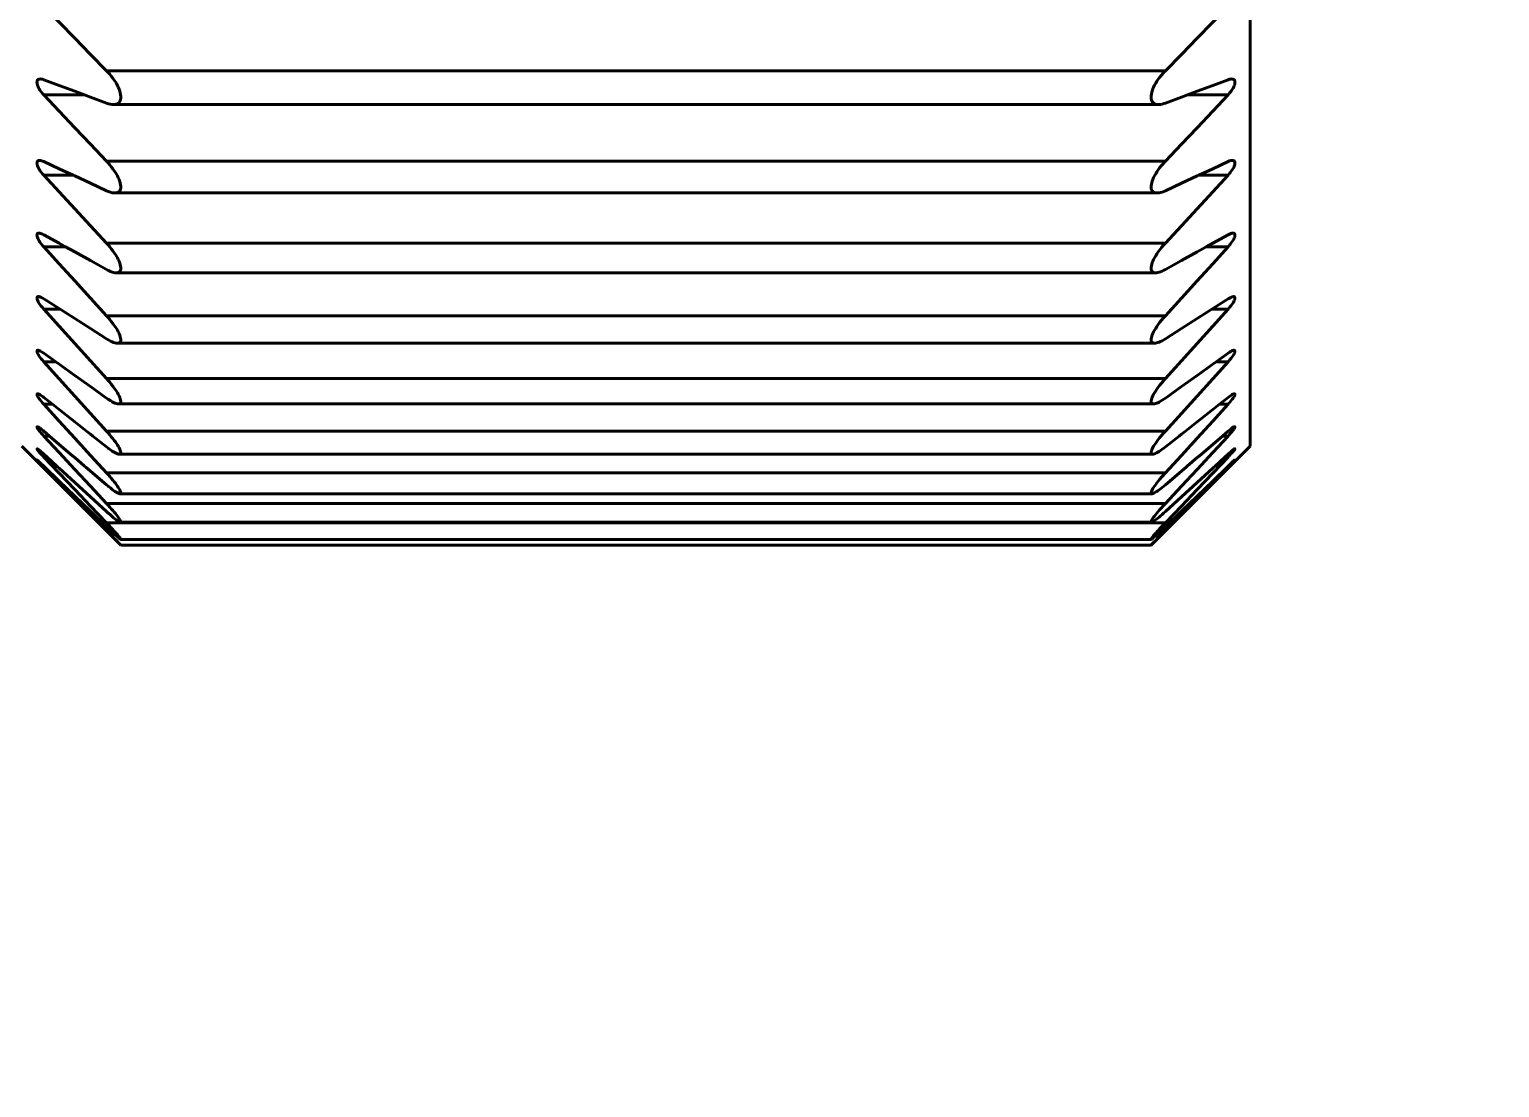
# Model space of a CAD drawing. Header units: millimetres. Extents: x 15 to 415, y 5 to 292.
# Drawn here: x 130.843 to 133.833, y 82.608 to 84.761 of the extents above; entities that cross this region are included whole.
import ezdxf

# ---------------------------------------------------------------- set-up
doc = ezdxf.new("R2010")
doc.units = ezdxf.units.MM
doc.layers.add('Annotations', color=7, linetype='Continuous')
doc.layers.add('Geometries', color=7, linetype='Continuous')
doc.styles.add('Shapr4', font='txt', dxfattribs={"height": 3.3495})
doc.dimstyles.new('ISO-25', dxfattribs={"dimtxt": 2.5, "dimasz": 2.5, "dimexe": 1.25, "dimexo": 0.625, "dimtad": 1, "dimtxsty": 'Standard', "dimcen": 2.5, "dimadec": 0, "dimazin": 0, "dimtfac": 1, "dimtmove": 0, "dimatfit": 3, "dimfxl": 1, "dimarcsym": 0})

# ---------------------------------------------------------------- blocks, each defined once
blk = doc.blocks.new('*D4')
at = {"layer": 'Annotations', "color": 0, "linetype": 'Continuous', "lineweight": 15}
for p, q in [((126.8836, 146.2799), (154.0833, 146.2799)), ((152.8333, 143.7799), (152.8333, 69.5821)), ((113.9652, 67.0821), (154.0833, 67.0821))]:
    blk.add_line(p, q, dxfattribs=at)
at = {"layer": 'Annotations', "color": 0}
for points in [[(153.2499, 143.7799), (152.4166, 143.7799), (152.8333, 146.2799)], [(152.4166, 69.5821), (153.2499, 69.5821), (152.8333, 67.0821)]]:
    blk.add_solid(points, dxfattribs=at)
at = {"layer": 'Defpoints', "color": 0}
for p in [(126.2586, 146.2799), (113.3402, 67.0821), (152.8333, 67.0821)]:
    blk.add_point(p, dxfattribs=at)
at = {"layer": 'Annotations', "color": 0, "lineweight": 15, "insert": (150.1395, 103.8507), "char_height": 3.3495, "attachment_point": 5, "rotation": 90, "style": 'Shapr4'}
blk.add_mtext('\\A1;158,4', dxfattribs=at)

msp = doc.modelspace()

# ---------------------------------------------------------------- linework, layer by layer
at = {"layer": 'Geometries', "linetype": 'Continuous', "lineweight": 40}
for p, q in [((133.3259, 83.913), (133.3259, 84.9854)), ((133.1538, 84.6768), (130.9993, 84.6768)), ((133.15, 84.6728), (133.1538, 84.6768)), ((130.8646, 84.6599), (130.8651, 84.6599)), ((133.2811, 84.6584), (133.2812, 84.6584)), ((133.287, 84.6598), (133.288, 84.6599)), ((133.288, 84.6599), (133.2885, 84.6599)), ((130.872, 84.6275), (130.9545, 84.6275)), ((131.0031, 84.6095), (130.9993, 84.6108)), ((133.1538, 84.6108), (133.1537, 84.6108)), ((133.2811, 84.6275), (133.1986, 84.6275)), ((131.0134, 84.6079), (131.0131, 84.6079)), ((131.0134, 84.6079), (133.1397, 84.6079)), ((133.1397, 84.6079), (133.1385, 84.6079)), ((133.14, 84.6079), (133.1397, 84.6079)), ((130.8633, 84.4942), (130.8636, 84.4942)), ((133.1538, 84.4927), (130.9993, 84.4927)), ((133.15, 84.4886), (133.1538, 84.4927)), ((133.2811, 84.4919), (133.2812, 84.4919)), ((133.2893, 84.4942), (133.2895, 84.4942)), ((133.2895, 84.4942), (133.2898, 84.4942)), ((130.872, 84.464), (130.9317, 84.464)), ((133.2811, 84.464), (133.2214, 84.464)), ((131.0031, 84.431), (130.9993, 84.4326)), ((133.1538, 84.4326), (133.1537, 84.4326)), ((131.0165, 84.428), (131.0162, 84.428)), ((131.0165, 84.428), (133.1367, 84.428)), ((133.1366, 84.428), (133.136, 84.428)), ((133.137, 84.428), (133.1366, 84.428)), ((133.2811, 84.3429), (133.2812, 84.3429)), ((130.872, 84.3182), (130.9163, 84.3182)), ((133.1538, 84.326), (130.9993, 84.326)), ((133.15, 84.3218), (133.1538, 84.326)), ((133.2811, 84.3182), (133.2368, 84.3182)), ((131.0031, 84.2704), (130.9993, 84.2723)), ((131.0192, 84.2656), (131.0186, 84.2656)), ((131.0192, 84.2656), (133.1339, 84.2656)), ((133.1339, 84.2656), (133.1337, 84.2656)), ((133.1345, 84.2656), (133.1339, 84.2656)), ((133.1339, 84.2656), (133.1339, 84.2656)), ((133.1339, 84.2656), (133.1339, 84.2656)), ((133.1538, 84.2723), (133.1537, 84.2723)), ((130.8609, 84.2171), (130.8611, 84.2171)), ((130.8611, 84.2171), (130.8617, 84.2171)), ((130.872, 84.1913), (130.9051, 84.1913)), ((133.2811, 84.1914), (133.248, 84.1914)), ((133.2811, 84.2125), (133.2812, 84.2126)), ((133.292, 84.2171), (133.2923, 84.2171)), ((133.1538, 84.1782), (130.9993, 84.1782)), ((133.15, 84.174), (133.1538, 84.1782)), ((131.0031, 84.129), (130.9993, 84.1313)), ((133.1538, 84.1313), (133.1537, 84.1313)), ((130.8599, 84.1079), (130.8601, 84.1079)), ((130.8601, 84.1079), (130.8605, 84.1078)), ((130.872, 84.1019), (130.8964, 84.0844)), ((131.0217, 84.1222), (131.0216, 84.1222)), ((131.0228, 84.1223), (131.0217, 84.1222)), ((131.0217, 84.1222), (133.1314, 84.1222)), ((133.1314, 84.1222), (133.1307, 84.1222)), ((133.2567, 84.0844), (133.2811, 84.1019)), ((133.2811, 84.1019), (133.2812, 84.102)), ((133.293, 84.1079), (133.2932, 84.1079)), ((130.872, 84.0844), (130.8964, 84.0844)), ((133.2567, 84.0844), (133.2811, 84.0844)), ((133.1538, 84.0503), (130.9993, 84.0503)), ((133.15, 84.0461), (133.1538, 84.0503)), ((130.872, 84.0119), (130.8894, 83.9982)), ((130.9976, 84.0119), (130.9993, 84.0107)), ((131.0031, 84.0081), (130.9993, 84.0107)), ((133.1538, 84.0107), (133.1537, 84.0106)), ((133.1538, 84.0107), (133.1555, 84.0119)), ((133.2637, 83.9982), (133.2811, 84.0119)), ((133.2811, 84.0119), (133.2812, 84.012)), ((133.2932, 84.0193), (133.2938, 84.0194)), ((130.872, 83.9981), (130.8894, 83.9981)), ((131.0238, 83.9988), (131.0234, 83.9988)), ((131.0238, 83.9988), (131.0238, 83.9988)), ((131.0238, 83.9988), (133.1294, 83.9988)), ((133.1293, 83.9988), (133.1281, 83.9989)), ((133.1294, 83.9988), (133.1293, 83.9988)), ((133.2637, 83.9981), (133.2811, 83.9981)), ((130.8587, 83.9524), (130.859, 83.9524)), ((133.2942, 83.9524), (133.2944, 83.9524)), ((133.2944, 83.9524), (133.2946, 83.9524)), ((130.872, 83.9433), (130.8835, 83.9334)), ((130.872, 83.9333), (130.8836, 83.9333)), ((130.9714, 83.9334), (130.9993, 83.9114)), ((133.1538, 83.9435), (130.9993, 83.9435)), ((133.15, 83.9393), (133.1538, 83.9435)), ((133.1538, 83.9114), (133.1817, 83.9334)), ((133.2695, 83.9333), (133.2811, 83.9333)), ((133.2696, 83.9334), (133.2811, 83.9433)), ((133.2811, 83.9433), (133.2812, 83.9433)), ((131.0286, 83.7115), (130.8272, 83.913)), ((130.8583, 83.9075), (130.8583, 83.9075)), ((130.8583, 83.9075), (130.8585, 83.9074)), ((130.872, 83.8965), (130.8785, 83.8906)), ((130.9264, 83.8966), (130.9335, 83.8905)), ((131.0031, 83.9085), (130.9993, 83.9114)), ((131.0255, 83.8965), (131.0251, 83.8965)), ((131.0255, 83.8965), (133.1276, 83.8965)), ((133.1245, 83.7115), (133.3259, 83.913)), ((133.1276, 83.8965), (133.1267, 83.8966)), ((133.1278, 83.8965), (133.1276, 83.8965)), ((133.1538, 83.9114), (133.1537, 83.9114)), ((133.2267, 83.8966), (133.2197, 83.8905)), ((133.2746, 83.8906), (133.2811, 83.8965)), ((133.2811, 83.8965), (133.2812, 83.8966)), ((133.2948, 83.9075), (133.2949, 83.9074)), ((130.872, 83.8905), (130.8785, 83.8905)), ((130.872, 83.8721), (130.874, 83.8701)), ((130.872, 83.8701), (130.8741, 83.8701)), ((130.8785, 83.8906), (130.8986, 83.8721)), ((130.9008, 83.8701), (130.8986, 83.8721)), ((130.9574, 83.8701), (130.955, 83.8721)), ((133.1957, 83.8701), (133.1981, 83.8721)), ((133.2523, 83.8701), (133.2545, 83.8721)), ((133.2746, 83.8906), (133.2545, 83.8721)), ((133.2746, 83.8905), (133.2811, 83.8905)), ((133.2791, 83.8701), (133.2811, 83.8721)), ((133.2791, 83.8701), (133.2811, 83.8701)), ((133.2811, 83.8721), (133.2812, 83.8721)), ((133.295, 83.8849), (133.295, 83.8849)), ((133.1538, 83.8586), (130.9993, 83.8586)), ((131.0031, 83.8312), (130.9993, 83.8343)), ((133.15, 83.8544), (133.1538, 83.8586)), ((133.1538, 83.8343), (133.1537, 83.8342)), ((131.0268, 83.8161), (133.1263, 83.8161)), ((133.1262, 83.8161), (133.1256, 83.8161)), ((133.1263, 83.8161), (133.1262, 83.8161)), ((133.1538, 83.7963), (130.9993, 83.7963)), ((131.0031, 83.7766), (130.9993, 83.78)), ((133.15, 83.7922), (133.1538, 83.7963)), ((133.1538, 83.78), (133.1537, 83.7799)), ((133.1538, 83.757), (130.9993, 83.757)), ((131.0031, 83.7452), (130.9993, 83.7488)), ((131.0279, 83.7581), (131.0278, 83.7581)), ((131.0278, 83.7581), (133.1253, 83.7581)), ((133.1253, 83.7581), (133.1249, 83.7582)), ((133.1253, 83.7581), (133.1253, 83.7581)), ((133.15, 83.7531), (133.1538, 83.757)), ((133.1538, 83.7488), (133.1537, 83.7488)), ((130.9993, 83.7412), (131.0031, 83.7374)), ((130.9993, 83.7412), (131.0074, 83.7412)), ((131.0285, 83.7232), (131.0282, 83.7232)), ((131.0284, 83.7232), (133.1247, 83.7232)), ((131.0285, 83.7116), (131.0287, 83.7115)), ((133.1247, 83.7232), (133.1245, 83.7232)), ((133.1245, 83.7115), (133.1247, 83.7118)), ((133.1247, 83.7232), (133.1247, 83.7232)), ((133.1538, 83.7412), (133.1457, 83.7412)), ((133.1537, 83.7411), (133.1538, 83.7412)), ((131.0286, 83.7115), (133.1245, 83.7115))]:
    msp.add_line(p, q, dxfattribs=at)
at = {"layer": 'Geometries', "linetype": 'Continuous', "lineweight": 40, "flags": 128}
for points in [[(130.9993, 84.6768), (130.9668, 84.71), (130.9348, 84.7428), (130.9032, 84.7753), (130.872, 84.8074)], [(133.2811, 84.8074), (133.2499, 84.7753), (133.2183, 84.7428), (133.1863, 84.71), (133.1538, 84.6768)], [(130.9993, 84.6768), (131.0027, 84.6733), (131.006, 84.6695), (131.0092, 84.6657), (131.0123, 84.6616), (131.0153, 84.6575), (131.0175, 84.654), (131.0197, 84.6504), (131.0216, 84.6468), (131.0234, 84.6432), (131.0251, 84.6392), (131.0265, 84.6352), (131.0276, 84.6314), (131.0283, 84.6277), (131.0286, 84.6241), (131.0285, 84.6209), (131.0281, 84.6183), (131.0273, 84.616), (131.0263, 84.614), (131.025, 84.6122), (131.0234, 84.6107), (131.0216, 84.6096), (131.0193, 84.6087), (131.0167, 84.6081), (131.0146, 84.6079)], [(133.1385, 84.6079), (133.1379, 84.6079), (133.1356, 84.6082), (133.1335, 84.6088), (133.1315, 84.6097), (133.1297, 84.6108), (133.128, 84.6124), (133.1266, 84.6143), (133.1255, 84.6167), (133.1248, 84.6194), (133.1245, 84.6225), (133.1246, 84.6259), (133.125, 84.6291), (133.1258, 84.6325), (133.1268, 84.636), (133.1281, 84.6396), (133.1297, 84.6433), (133.1316, 84.647), (133.1339, 84.6511), (133.1364, 84.6552), (133.1391, 84.6593), (133.1419, 84.6631), (133.1457, 84.6679), (133.1497, 84.6725), (133.15, 84.6728)], [(130.872, 84.6275), (130.8692, 84.6306), (130.8666, 84.6339), (130.8641, 84.6374), (130.8627, 84.6396), (130.8614, 84.6419), (130.8603, 84.6442), (130.8592, 84.647), (130.8585, 84.6497), (130.8582, 84.6515), (130.8581, 84.6531), (130.8582, 84.6545), (130.8587, 84.6562), (130.8594, 84.6576), (130.8606, 84.6586), (130.862, 84.6594), (130.8636, 84.6598), (130.8646, 84.6599)], [(130.8651, 84.6599), (130.8655, 84.6599), (130.8662, 84.6598)], [(130.8662, 84.6598), (130.8675, 84.6597), (130.8694, 84.6592)], [(130.8694, 84.6592), (130.8697, 84.6592), (130.872, 84.6584)], [(130.872, 84.6584), (130.9032, 84.6467), (130.9348, 84.6349), (130.9545, 84.6275)], [(133.1986, 84.6275), (133.2183, 84.6349), (133.2499, 84.6467), (133.2811, 84.6584)], [(133.2812, 84.6584), (133.2839, 84.6593), (133.2866, 84.6598), (133.287, 84.6598)], [(133.2885, 84.6599), (133.289, 84.6598), (133.2904, 84.6596), (133.2917, 84.6592), (133.2928, 84.6585), (133.2939, 84.6572), (133.2947, 84.6556), (133.2949, 84.6543), (133.295, 84.6528), (133.2949, 84.6512), (133.2945, 84.6489), (133.2937, 84.6464), (133.2925, 84.6437), (133.2912, 84.641), (133.2895, 84.6382), (133.2876, 84.6354), (133.2856, 84.6328), (133.2837, 84.6304)], [(130.9993, 84.4927), (130.9668, 84.527), (130.9348, 84.5608), (130.9032, 84.5944), (130.872, 84.6275)], [(130.9545, 84.6275), (130.9668, 84.6229), (130.9993, 84.6108)], [(131.0131, 84.6079), (131.0112, 84.608), (131.0074, 84.6085), (131.0034, 84.6095), (131.0031, 84.6095)], [(133.1537, 84.6108), (133.1504, 84.6097), (133.1471, 84.6088), (133.1439, 84.6082), (133.1408, 84.6079), (133.14, 84.6079)], [(133.2811, 84.6275), (133.2499, 84.5944), (133.2183, 84.5608), (133.1863, 84.527), (133.1538, 84.4927)], [(133.1538, 84.6108), (133.1863, 84.6229), (133.1986, 84.6275)], [(133.2837, 84.6304), (133.2834, 84.6301), (133.2811, 84.6275)], [(131.0146, 84.6079), (131.014, 84.6079), (131.0134, 84.6079)], [(130.872, 84.464), (130.8692, 84.4672), (130.8666, 84.4705), (130.8641, 84.474), (130.8627, 84.4762), (130.8614, 84.4784), (130.8603, 84.4806), (130.8592, 84.4833), (130.8585, 84.4858), (130.8582, 84.4874), (130.8581, 84.4889), (130.8582, 84.4902), (130.8587, 84.4916), (130.8594, 84.4928), (130.8606, 84.4936), (130.862, 84.4941), (130.8633, 84.4942)], [(130.8636, 84.4942), (130.8636, 84.4942), (130.8638, 84.4942)], [(130.8638, 84.4942), (130.8655, 84.4941), (130.8675, 84.4936), (130.8694, 84.493)], [(130.8694, 84.493), (130.8697, 84.4929), (130.872, 84.4919)], [(130.872, 84.4919), (130.9032, 84.4773), (130.9317, 84.464)], [(130.9993, 84.4927), (131.0027, 84.489), (131.006, 84.4852), (131.0092, 84.4813), (131.0123, 84.4772), (131.0153, 84.4731), (131.0175, 84.4696), (131.0197, 84.4661), (131.0216, 84.4626), (131.0234, 84.459), (131.0251, 84.4552), (131.0265, 84.4514), (131.0276, 84.4478), (131.0283, 84.4443), (131.0286, 84.441), (131.0285, 84.4381), (131.0281, 84.4358), (131.0273, 84.4338), (131.0263, 84.4321), (131.025, 84.4306), (131.0234, 84.4295), (131.0216, 84.4287), (131.0193, 84.4282), (131.0171, 84.428)], [(133.2214, 84.464), (133.2499, 84.4773), (133.2811, 84.4919)], [(133.2812, 84.4919), (133.2839, 84.4931), (133.2866, 84.4939), (133.289, 84.4942), (133.2893, 84.4942)], [(133.2898, 84.4942), (133.2904, 84.4942), (133.2917, 84.4939), (133.2928, 84.4935), (133.2939, 84.4925), (133.2947, 84.4911), (133.2949, 84.49), (133.295, 84.4887), (133.2949, 84.4872), (133.2945, 84.485), (133.2937, 84.4827), (133.2925, 84.4801), (133.2912, 84.4775), (133.2895, 84.4747), (133.2876, 84.472), (133.2856, 84.4693), (133.2837, 84.4669)], [(130.9993, 84.326), (130.9668, 84.3611), (130.9348, 84.3958), (130.9032, 84.4301), (130.872, 84.464)], [(130.9317, 84.464), (130.9348, 84.4626), (130.9668, 84.4477), (130.9993, 84.4326)], [(133.136, 84.428), (133.1356, 84.428), (133.1335, 84.4282), (133.1315, 84.4287), (133.1297, 84.4295), (133.128, 84.4308), (133.1266, 84.4324), (133.1255, 84.4344), (133.1248, 84.4368), (133.1245, 84.4396), (133.1246, 84.4427), (133.125, 84.4457), (133.1258, 84.4488), (133.1268, 84.4521), (133.1281, 84.4556), (133.1297, 84.4592), (133.1316, 84.4627), (133.1339, 84.4668), (133.1364, 84.4709), (133.1391, 84.4749), (133.1419, 84.4788), (133.1457, 84.4836), (133.1497, 84.4882), (133.15, 84.4886)], [(133.2811, 84.464), (133.2499, 84.4301), (133.2183, 84.3958), (133.1863, 84.3611), (133.1538, 84.326)], [(133.1538, 84.4326), (133.1863, 84.4477), (133.2183, 84.4626), (133.2214, 84.464)], [(133.2837, 84.4669), (133.2834, 84.4666), (133.2811, 84.464)], [(131.0162, 84.428), (131.014, 84.4281), (131.0112, 84.4285), (131.0074, 84.4295), (131.0034, 84.4308), (131.0031, 84.431)], [(133.1537, 84.4326), (133.1504, 84.4311), (133.1471, 84.4299), (133.1439, 84.429), (133.1408, 84.4283), (133.1379, 84.428), (133.137, 84.428)], [(131.0171, 84.428), (131.0167, 84.428), (131.0165, 84.428)], [(130.872, 84.3182), (130.8692, 84.3214), (130.8666, 84.3248), (130.8641, 84.3281), (130.8627, 84.3303), (130.8614, 84.3324), (130.8603, 84.3346), (130.8592, 84.3371), (130.8585, 84.3395), (130.8582, 84.3409), (130.8581, 84.3422), (130.8582, 84.3433), (130.8587, 84.3445), (130.8594, 84.3454), (130.8606, 84.346), (130.8617, 84.3462)], [(130.8617, 84.3462), (130.862, 84.3462), (130.8623, 84.3462)], [(130.8623, 84.3462), (130.8636, 84.3461), (130.8655, 84.3457), (130.8675, 84.345), (130.8694, 84.3442)], [(130.8694, 84.3442), (130.8697, 84.3441), (130.872, 84.3429)], [(130.872, 84.3429), (130.9032, 84.3255), (130.9163, 84.3183)], [(133.2368, 84.3183), (133.2499, 84.3255), (133.2811, 84.3429)], [(133.2812, 84.3429), (133.2839, 84.3443), (133.2866, 84.3454), (133.289, 84.346), (133.2898, 84.3462)], [(133.2909, 84.3462), (133.2917, 84.3462), (133.2928, 84.3459), (133.2939, 84.3452), (133.2947, 84.3441), (133.2949, 84.3432), (133.295, 84.342), (133.2949, 84.3407), (133.2945, 84.3387), (133.2937, 84.3365), (133.2925, 84.3341), (133.2912, 84.3316), (133.2895, 84.3289), (133.2876, 84.3262), (133.2856, 84.3236), (133.2837, 84.3212)], [(133.2898, 84.3462), (133.2904, 84.3462), (133.2909, 84.3462)], [(130.9993, 84.1782), (130.9668, 84.2138), (130.9348, 84.249), (130.9032, 84.2838), (130.872, 84.3182)], [(130.9163, 84.3183), (130.9348, 84.308), (130.9668, 84.2903), (130.9993, 84.2723)], [(130.9993, 84.326), (131.0027, 84.3223), (131.006, 84.3184), (131.0092, 84.3145), (131.0123, 84.3104), (131.0153, 84.3063), (131.0175, 84.3029), (131.0197, 84.2995), (131.0216, 84.2961), (131.0234, 84.2927), (131.0251, 84.289), (131.0265, 84.2854), (131.0276, 84.282), (131.0283, 84.2788), (131.0286, 84.2758), (131.0285, 84.2732), (131.0281, 84.2712), (131.0273, 84.2695), (131.0263, 84.2682), (131.025, 84.2671), (131.0234, 84.2663), (131.0216, 84.2658), (131.0194, 84.2656)], [(133.1337, 84.2656), (133.1335, 84.2656), (133.1315, 84.2658), (133.1297, 84.2663), (133.128, 84.2672), (133.1266, 84.2684), (133.1255, 84.2701), (133.1248, 84.2721), (133.1245, 84.2745), (133.1246, 84.2773), (133.125, 84.28), (133.1258, 84.283), (133.1268, 84.286), (133.1281, 84.2894), (133.1297, 84.2928), (133.1316, 84.2962), (133.1339, 84.3002), (133.1364, 84.3041), (133.1391, 84.3081), (133.1419, 84.3119), (133.1457, 84.3168), (133.1497, 84.3215), (133.15, 84.3218)], [(133.1538, 84.2723), (133.1863, 84.2903), (133.2183, 84.308), (133.2368, 84.3183)], [(133.2811, 84.3182), (133.2499, 84.2838), (133.2183, 84.249), (133.1863, 84.2138), (133.1538, 84.1782)], [(133.2837, 84.3212), (133.2834, 84.3209), (133.2811, 84.3182)], [(131.0186, 84.2656), (131.0167, 84.2658), (131.014, 84.2663), (131.0112, 84.2671), (131.0074, 84.2684), (131.0034, 84.2702), (131.0031, 84.2704)], [(131.0194, 84.2656), (131.0193, 84.2656), (131.0192, 84.2656)], [(133.1537, 84.2723), (133.1504, 84.2706), (133.1471, 84.269), (133.1439, 84.2677), (133.1408, 84.2667), (133.1379, 84.266), (133.1356, 84.2657), (133.1345, 84.2656)], [(130.872, 84.1913), (130.8692, 84.1946), (130.8666, 84.1978), (130.8641, 84.2011), (130.8627, 84.2032), (130.8614, 84.2053), (130.8603, 84.2073), (130.8592, 84.2096), (130.8585, 84.2118), (130.8582, 84.2131), (130.8581, 84.2142), (130.8582, 84.2151), (130.8587, 84.2161), (130.8594, 84.2168), (130.8606, 84.2171), (130.8609, 84.2171)], [(130.8617, 84.2171), (130.862, 84.217), (130.8636, 84.2167), (130.8655, 84.216), (130.8675, 84.2151), (130.8694, 84.2141)], [(130.8694, 84.2141), (130.8697, 84.2139), (130.872, 84.2125)], [(130.872, 84.2125), (130.9032, 84.1926), (130.9051, 84.1914)], [(130.9993, 84.0503), (130.9668, 84.0862), (130.9348, 84.1216), (130.9032, 84.1567), (130.872, 84.1913)], [(130.9051, 84.1914), (130.9348, 84.1724), (130.9668, 84.152), (130.9993, 84.1313)], [(133.2811, 84.1914), (133.2499, 84.1567), (133.2183, 84.1216), (133.1863, 84.0862), (133.1538, 84.0503)], [(133.1538, 84.1313), (133.1863, 84.152), (133.2183, 84.1724), (133.248, 84.1914)], [(133.248, 84.1914), (133.2499, 84.1926), (133.2811, 84.2125)], [(133.2837, 84.1943), (133.2834, 84.194), (133.2811, 84.1914)], [(133.2812, 84.2126), (133.2839, 84.2142), (133.2866, 84.2156), (133.289, 84.2165), (133.2904, 84.2169), (133.2914, 84.2171)], [(133.2923, 84.2171), (133.2928, 84.217), (133.2939, 84.2166), (133.2947, 84.2158), (133.2949, 84.215), (133.295, 84.214), (133.2949, 84.2129), (133.2945, 84.2111), (133.2937, 84.2091), (133.2925, 84.2068), (133.2912, 84.2044), (133.2895, 84.2019), (133.2876, 84.1993), (133.2856, 84.1967), (133.2837, 84.1943)], [(133.2914, 84.2171), (133.2917, 84.2171), (133.292, 84.2171)], [(130.9993, 84.1782), (131.0027, 84.1744), (131.006, 84.1705), (131.0092, 84.1666), (131.0123, 84.1626), (131.0153, 84.1585), (131.0175, 84.1552), (131.0197, 84.1519), (131.0216, 84.1486), (131.0234, 84.1453), (131.0251, 84.1419), (131.0265, 84.1385), (131.0276, 84.1354), (131.0283, 84.1325), (131.0286, 84.1299), (131.0285, 84.1276), (131.0281, 84.1259), (131.0273, 84.1246), (131.0263, 84.1235), (131.025, 84.1228), (131.0234, 84.1223), (131.0228, 84.1223)], [(133.1307, 84.1222), (133.1297, 84.1223), (133.128, 84.1228), (133.1266, 84.1237), (133.1255, 84.125), (133.1248, 84.1267), (133.1245, 84.1287), (133.1246, 84.1312), (133.125, 84.1336), (133.1258, 84.1363), (133.1268, 84.1391), (133.1281, 84.1422), (133.1297, 84.1454), (133.1316, 84.1487), (133.1339, 84.1525), (133.1364, 84.1564), (133.1391, 84.1602), (133.1419, 84.1641), (133.1457, 84.1689), (133.1497, 84.1736), (133.15, 84.174)], [(133.1537, 84.1313), (133.1504, 84.1293), (133.1471, 84.1274), (133.1439, 84.1258), (133.1408, 84.1244), (133.1379, 84.1234), (133.1356, 84.1227), (133.1335, 84.1223), (133.1315, 84.1222)], [(130.872, 84.0844), (130.8692, 84.0875), (130.8666, 84.0908), (130.8641, 84.094), (130.8627, 84.0959), (130.8614, 84.0979), (130.8603, 84.0997), (130.8592, 84.1019), (130.8585, 84.1038), (130.8582, 84.105), (130.8581, 84.1059), (130.8582, 84.1067), (130.8587, 84.1074), (130.8594, 84.1078), (130.8599, 84.1079)], [(130.8605, 84.1078), (130.8606, 84.1078), (130.862, 84.1075), (130.8636, 84.1069), (130.8655, 84.1061), (130.8675, 84.1049), (130.8694, 84.1037)], [(130.8694, 84.1037), (130.8697, 84.1035), (130.872, 84.1019)], [(131.0216, 84.1222), (131.0216, 84.1222), (131.0193, 84.1224), (131.0167, 84.1229), (131.014, 84.1238), (131.0112, 84.1249), (131.0074, 84.1267), (131.0034, 84.1288), (131.0031, 84.129)], [(133.1315, 84.1222), (133.1315, 84.1222), (133.1314, 84.1222)], [(133.2812, 84.102), (133.2839, 84.1038), (133.2866, 84.1055), (133.289, 84.1067), (133.2904, 84.1073), (133.2917, 84.1077), (133.2926, 84.1078)], [(133.2932, 84.1079), (133.2939, 84.1077), (133.2947, 84.1072), (133.2949, 84.1066), (133.295, 84.1058), (133.2949, 84.1048), (133.2945, 84.1032), (133.2937, 84.1014), (133.2925, 84.0993), (133.2912, 84.0971), (133.2895, 84.0946), (133.2876, 84.0921), (133.2856, 84.0896), (133.2837, 84.0873)], [(133.2926, 84.1078), (133.2928, 84.1079), (133.293, 84.1079)], [(130.9993, 83.9435), (130.9668, 83.9793), (130.9348, 84.0147), (130.9032, 84.0497), (130.872, 84.0844)], [(130.8964, 84.0844), (130.9032, 84.0795), (130.9348, 84.0568), (130.9668, 84.0339), (130.9976, 84.0119)], [(133.2811, 84.0844), (133.2499, 84.0497), (133.2183, 84.0147), (133.1863, 83.9793), (133.1538, 83.9435)], [(133.1555, 84.0119), (133.1863, 84.0339), (133.2183, 84.0568), (133.2499, 84.0795), (133.2567, 84.0844)], [(133.2837, 84.0873), (133.2834, 84.087), (133.2811, 84.0844)], [(130.9993, 84.0503), (131.0027, 84.0465), (131.006, 84.0427), (131.0092, 84.0388), (131.0123, 84.0348), (131.0153, 84.0309), (131.0175, 84.0277), (131.0197, 84.0245), (131.0216, 84.0214), (131.0234, 84.0183), (131.0251, 84.0151), (131.0265, 84.012), (131.0276, 84.0091), (131.0283, 84.0065), (131.0286, 84.0043), (131.0285, 84.0024), (131.0281, 84.001), (131.0273, 84), (131.0263, 83.9993), (131.025, 83.9989), (131.0238, 83.9988)], [(133.1281, 83.9989), (133.128, 83.999), (133.1266, 83.9994), (133.1255, 84.0003), (133.1248, 84.0016), (133.1245, 84.0033), (133.1246, 84.0054), (133.125, 84.0076), (133.1258, 84.0099), (133.1268, 84.0125), (133.1281, 84.0154), (133.1297, 84.0184), (133.1316, 84.0215), (133.1339, 84.0251), (133.1364, 84.0288), (133.1391, 84.0326), (133.1419, 84.0363), (133.1457, 84.041), (133.1497, 84.0457), (133.15, 84.0461)], [(130.872, 83.9981), (130.8692, 84.0012), (130.8666, 84.0044), (130.8641, 84.0075), (130.8627, 84.0093), (130.8614, 84.0111), (130.8603, 84.0129), (130.8592, 84.0148), (130.8585, 84.0165), (130.8582, 84.0174), (130.8581, 84.0182), (130.8582, 84.0188), (130.8587, 84.0193), (130.8593, 84.0194)], [(130.8593, 84.0194), (130.8594, 84.0194), (130.8599, 84.0193)], [(130.8599, 84.0193), (130.8606, 84.0192), (130.862, 84.0186), (130.8636, 84.0178), (130.8655, 84.0167), (130.8675, 84.0153), (130.8694, 84.0139)], [(130.8694, 84.0139), (130.8697, 84.0137), (130.872, 84.0119)], [(133.2812, 84.012), (133.2839, 84.0141), (133.2866, 84.0159), (133.289, 84.0175), (133.2904, 84.0183), (133.2917, 84.0189), (133.2928, 84.0192), (133.2932, 84.0193)], [(133.2942, 84.0194), (133.2947, 84.0191), (133.2949, 84.0187), (133.295, 84.0181), (133.2949, 84.0173), (133.2945, 84.016), (133.2937, 84.0144), (133.2925, 84.0125), (133.2912, 84.0104), (133.2895, 84.0081), (133.2876, 84.0057), (133.2856, 84.0033), (133.2837, 84.001)], [(133.2938, 84.0194), (133.2939, 84.0194), (133.2942, 84.0194)], [(130.9993, 83.8586), (130.9668, 83.8941), (130.9348, 83.9291), (130.9032, 83.9638), (130.872, 83.9981)], [(130.8894, 83.9982), (130.9032, 83.9872), (130.9348, 83.9622), (130.9588, 83.9433)], [(131.0234, 83.9988), (131.0234, 83.9988), (131.0216, 83.9991), (131.0193, 83.9996), (131.0167, 84.0005), (131.014, 84.0017), (131.0112, 84.0032), (131.0074, 84.0054), (131.0034, 84.0079), (131.0031, 84.0081)], [(133.1537, 84.0106), (133.1504, 84.0084), (133.1471, 84.0062), (133.1439, 84.0043), (133.1408, 84.0026), (133.1379, 84.0012), (133.1356, 84.0002), (133.1335, 83.9995), (133.1315, 83.999), (133.1297, 83.9988), (133.1294, 83.9988)], [(133.2811, 83.9981), (133.2499, 83.9638), (133.2183, 83.9291), (133.1863, 83.8941), (133.1538, 83.8586)], [(133.1943, 83.9433), (133.2183, 83.9622), (133.2499, 83.9872), (133.2637, 83.9982)], [(133.2837, 84.001), (133.2834, 84.0007), (133.2811, 83.9981)], [(130.872, 83.9333), (130.8692, 83.9364), (130.8666, 83.9394), (130.8641, 83.9423), (130.8627, 83.9441), (130.8614, 83.9458), (130.8603, 83.9473), (130.8592, 83.949), (130.8585, 83.9505), (130.8582, 83.9512), (130.8581, 83.9518), (130.8582, 83.9522), (130.8585, 83.9524)], [(130.8585, 83.9524), (130.8587, 83.9524), (130.8587, 83.9524)], [(130.859, 83.9524), (130.8594, 83.9523), (130.8606, 83.9518), (130.862, 83.951), (130.8636, 83.9499), (130.8655, 83.9486), (130.8675, 83.947), (130.8694, 83.9455)], [(133.2812, 83.9433), (133.2839, 83.9456), (133.2866, 83.9477), (133.289, 83.9496), (133.2904, 83.9505), (133.2917, 83.9513), (133.2928, 83.9519), (133.2939, 83.9523), (133.2942, 83.9524)], [(133.2946, 83.9524), (133.2947, 83.9524), (133.2949, 83.9522), (133.295, 83.9517), (133.2949, 83.9511), (133.2945, 83.9501), (133.2937, 83.9487), (133.2925, 83.947), (133.2912, 83.9451), (133.2895, 83.9429), (133.2876, 83.9407), (133.2856, 83.9384), (133.2837, 83.9362)], [(130.8694, 83.9455), (130.8697, 83.9452), (130.872, 83.9433)], [(130.9993, 83.7963), (130.9668, 83.8311), (130.9348, 83.8656), (130.9032, 83.8996), (130.872, 83.9333)], [(130.8835, 83.9334), (130.9032, 83.9165), (130.9264, 83.8966)], [(130.9588, 83.9433), (130.9668, 83.937), (130.9714, 83.9334)], [(130.9993, 83.9435), (131.0027, 83.9398), (131.006, 83.9359), (131.0092, 83.9321), (131.0123, 83.9283), (131.0153, 83.9245), (131.0175, 83.9214), (131.0197, 83.9184), (131.0216, 83.9154), (131.0234, 83.9125), (131.0251, 83.9096), (131.0265, 83.9068), (131.0276, 83.9042), (131.0283, 83.902), (131.0286, 83.9001), (131.0285, 83.8986), (131.0281, 83.8976), (131.0273, 83.8969), (131.0263, 83.8966), (131.0255, 83.8965)], [(133.1267, 83.8966), (133.1266, 83.8966), (133.1255, 83.8971), (133.1248, 83.898), (133.1245, 83.8993), (133.1246, 83.901), (133.125, 83.9029), (133.1258, 83.905), (133.1268, 83.9073), (133.1281, 83.9099), (133.1297, 83.9126), (133.1316, 83.9155), (133.1339, 83.919), (133.1364, 83.9225), (133.1391, 83.9261), (133.1419, 83.9297), (133.1457, 83.9343), (133.1497, 83.9389), (133.15, 83.9393)], [(133.2811, 83.9333), (133.2499, 83.8996), (133.2183, 83.8656), (133.1863, 83.8311), (133.1538, 83.7963)], [(133.1817, 83.9334), (133.1863, 83.937), (133.1943, 83.9433)], [(133.2267, 83.8966), (133.2499, 83.9165), (133.2696, 83.9334)], [(133.2837, 83.9362), (133.2834, 83.9359), (133.2811, 83.9333)], [(130.872, 83.8905), (130.8692, 83.8935), (130.8666, 83.8964), (130.8641, 83.8991), (130.8627, 83.9007), (130.8614, 83.9023), (130.8603, 83.9036), (130.8592, 83.9051), (130.8585, 83.9063), (130.8582, 83.9069), (130.8581, 83.9073), (130.8582, 83.9074), (130.8583, 83.9075)], [(130.8585, 83.9074), (130.8587, 83.9074), (130.8594, 83.907), (130.8606, 83.9062), (130.862, 83.9052), (130.8636, 83.9039), (130.8655, 83.9023), (130.8675, 83.9006), (130.8694, 83.8989)], [(130.8694, 83.8989), (130.8697, 83.8986), (130.872, 83.8965)], [(131.025, 83.8965), (131.0234, 83.8968), (131.0216, 83.8974), (131.0193, 83.8983), (131.0167, 83.8996), (131.014, 83.9011), (131.0112, 83.9029), (131.0074, 83.9054), (131.0034, 83.9083), (131.0031, 83.9085)], [(131.0251, 83.8965), (131.025, 83.8965), (131.025, 83.8965)], [(133.1281, 83.8965), (133.128, 83.8965), (133.1278, 83.8965)], [(133.1537, 83.9114), (133.1504, 83.9088), (133.1471, 83.9064), (133.1439, 83.9042), (133.1408, 83.9021), (133.1379, 83.9004), (133.1356, 83.8992), (133.1335, 83.8981), (133.1315, 83.8973), (133.1297, 83.8968), (133.1281, 83.8965)], [(133.2837, 83.8933), (133.2834, 83.893), (133.2811, 83.8905)], [(133.2812, 83.8966), (133.2839, 83.8991), (133.2866, 83.9014), (133.289, 83.9035), (133.2904, 83.9046), (133.2917, 83.9056), (133.2928, 83.9064), (133.2939, 83.9071), (133.2946, 83.9074)], [(133.2949, 83.9074), (133.2949, 83.9074), (133.295, 83.9072), (133.2949, 83.9068), (133.2945, 83.906), (133.2937, 83.9048), (133.2925, 83.9033), (133.2912, 83.9016), (133.2895, 83.8997), (133.2876, 83.8976), (133.2856, 83.8954), (133.2837, 83.8933)], [(133.2946, 83.9074), (133.2947, 83.9074), (133.2948, 83.9075)], [(130.872, 83.8701), (130.8692, 83.8729), (130.8666, 83.8756), (130.8641, 83.8781), (130.8627, 83.8796), (130.8614, 83.881), (130.8603, 83.8822), (130.8592, 83.8834), (130.8585, 83.8843), (130.8582, 83.8847), (130.8581, 83.8849)], [(130.8581, 83.8849), (130.8581, 83.8849), (130.8581, 83.8849)], [(130.8581, 83.8849), (130.8582, 83.8849), (130.8587, 83.8845), (130.8594, 83.8839), (130.8606, 83.8829), (130.862, 83.8816), (130.8636, 83.8801), (130.8655, 83.8783), (130.8675, 83.8764), (130.8694, 83.8746)], [(130.8694, 83.8746), (130.8697, 83.8743), (130.872, 83.8721)], [(130.9993, 83.757), (130.9668, 83.791), (130.9348, 83.8245), (130.9032, 83.8577), (130.872, 83.8905)], [(130.9993, 83.7412), (130.9668, 83.7739), (130.9348, 83.8063), (130.9032, 83.8384), (130.872, 83.8701)], [(130.874, 83.8701), (130.9032, 83.8418), (130.9348, 83.8111), (130.9668, 83.7802), (130.9993, 83.7488)], [(130.9008, 83.8701), (130.9032, 83.8679), (130.9348, 83.8389), (130.9668, 83.8096), (130.9993, 83.78)], [(130.9335, 83.8905), (130.9348, 83.8894), (130.955, 83.8721)], [(130.9574, 83.8701), (130.9668, 83.862), (130.9993, 83.8343)], [(133.2811, 83.8905), (133.2499, 83.8577), (133.2183, 83.8245), (133.1863, 83.791), (133.1538, 83.757)], [(133.2811, 83.8701), (133.2499, 83.8384), (133.2183, 83.8063), (133.1863, 83.7739), (133.1538, 83.7412)], [(133.1538, 83.7488), (133.1863, 83.7802), (133.2183, 83.8111), (133.2499, 83.8418), (133.2791, 83.8701)], [(133.1538, 83.78), (133.1863, 83.8096), (133.2183, 83.8389), (133.2499, 83.8679), (133.2523, 83.8701)], [(133.1538, 83.8343), (133.1863, 83.862), (133.1957, 83.8701)], [(133.1981, 83.8721), (133.2183, 83.8894), (133.2197, 83.8905)], [(133.2837, 83.8727), (133.2834, 83.8724), (133.2811, 83.8701)], [(133.2812, 83.8721), (133.2839, 83.8748), (133.2866, 83.8773), (133.289, 83.8796), (133.2904, 83.8809), (133.2917, 83.8821), (133.2928, 83.8831), (133.2939, 83.8841), (133.2947, 83.8847), (133.2949, 83.8849)], [(133.295, 83.8849), (133.295, 83.8849), (133.2949, 83.8846), (133.2945, 83.8841), (133.2937, 83.8832), (133.2925, 83.8819), (133.2912, 83.8804), (133.2895, 83.8787), (133.2876, 83.8767), (133.2856, 83.8747), (133.2837, 83.8727)], [(133.2949, 83.8849), (133.2949, 83.8849), (133.295, 83.8849)], [(130.9993, 83.8586), (131.0027, 83.8549), (131.006, 83.8511), (131.0092, 83.8474), (131.0123, 83.8437), (131.0153, 83.8401), (131.0175, 83.8372), (131.0197, 83.8343), (131.0216, 83.8316), (131.0234, 83.8289), (131.0251, 83.8262), (131.0265, 83.8238), (131.0276, 83.8216), (131.0283, 83.8197), (131.0286, 83.8182), (131.0285, 83.8171), (131.0281, 83.8164), (131.0275, 83.8161)], [(133.1256, 83.8161), (133.1255, 83.8162), (133.1248, 83.8167), (133.1245, 83.8176), (133.1246, 83.8189), (133.125, 83.8204), (133.1258, 83.8222), (133.1268, 83.8242), (133.1281, 83.8265), (133.1297, 83.829), (133.1316, 83.8317), (133.1339, 83.8349), (133.1364, 83.8382), (133.1391, 83.8416), (133.1419, 83.8451), (133.1457, 83.8496), (133.1497, 83.8541), (133.15, 83.8544)], [(133.1537, 83.8342), (133.1504, 83.8315), (133.1471, 83.8288), (133.1439, 83.8263), (133.1408, 83.8239), (133.1379, 83.8219), (133.1356, 83.8203), (133.1335, 83.819), (133.1315, 83.8179), (133.1297, 83.817), (133.128, 83.8164), (133.1266, 83.8161), (133.1263, 83.8161)], [(131.0269, 83.8161), (131.0263, 83.8161), (131.025, 83.8164), (131.0234, 83.817), (131.0216, 83.8179), (131.0193, 83.8192), (131.0167, 83.8208), (131.014, 83.8227), (131.0112, 83.8248), (131.0074, 83.8277), (131.0034, 83.8309), (131.0031, 83.8312)], [(131.0275, 83.8161), (131.0273, 83.8161), (131.0269, 83.8161)], [(130.9993, 83.7963), (131.0027, 83.7926), (131.006, 83.789), (131.0092, 83.7854), (131.0123, 83.7819), (131.0153, 83.7784), (131.0175, 83.7757), (131.0197, 83.7731), (131.0216, 83.7705), (131.0234, 83.7682), (131.0251, 83.7658), (131.0265, 83.7636), (131.0276, 83.7618), (131.0283, 83.7603), (131.0286, 83.7591), (131.0285, 83.7584), (131.0282, 83.7582)], [(131.0278, 83.7581), (131.0273, 83.7582), (131.0263, 83.7585), (131.025, 83.7592), (131.0234, 83.7602), (131.0216, 83.7614), (131.0193, 83.7631), (131.0167, 83.765), (131.014, 83.7672), (131.0112, 83.7695), (131.0074, 83.7728), (131.0034, 83.7763), (131.0031, 83.7766)], [(133.1249, 83.7582), (133.1248, 83.7582), (133.1245, 83.7588), (133.1246, 83.7597), (133.125, 83.7608), (133.1258, 83.7623), (133.1268, 83.764), (133.1281, 83.766), (133.1297, 83.7682), (133.1316, 83.7706), (133.1339, 83.7736), (133.1364, 83.7767), (133.1391, 83.7799), (133.1419, 83.7832), (133.1457, 83.7875), (133.1497, 83.7919), (133.15, 83.7922)], [(133.1537, 83.7799), (133.1504, 83.7769), (133.1471, 83.774), (133.1439, 83.7712), (133.1408, 83.7686), (133.1379, 83.7662), (133.1356, 83.7644), (133.1335, 83.7628), (133.1315, 83.7613), (133.1297, 83.7602), (133.128, 83.7591), (133.1266, 83.7585), (133.1255, 83.7581), (133.1253, 83.7581)], [(130.9993, 83.757), (131.0027, 83.7535), (131.006, 83.75), (131.0092, 83.7465), (131.0123, 83.7432), (131.0153, 83.74), (131.0175, 83.7375), (131.0197, 83.7351), (131.0216, 83.7328), (131.0234, 83.7307), (131.0251, 83.7286), (131.0265, 83.7268), (131.0276, 83.7253), (131.0283, 83.7242), (131.0286, 83.7235), (131.0286, 83.7232)], [(131.0074, 83.7412), (131.0034, 83.7449), (131.0031, 83.7452)], [(131.0282, 83.7582), (131.0281, 83.7582), (131.0279, 83.7581)], [(133.1245, 83.7232), (133.1245, 83.7233), (133.1246, 83.7238), (133.125, 83.7246), (133.1258, 83.7257), (133.1268, 83.7271), (133.1281, 83.7288), (133.1297, 83.7307), (133.1316, 83.7329), (133.1339, 83.7355), (133.1364, 83.7384), (133.1391, 83.7413), (133.1419, 83.7444), (133.1457, 83.7485), (133.1497, 83.7527), (133.15, 83.7531)], [(133.1537, 83.7488), (133.1504, 83.7456), (133.1471, 83.7424), (133.1457, 83.7412)], [(131.0031, 83.7374), (131.0035, 83.737), (131.0075, 83.7329), (131.0102, 83.7302), (131.0128, 83.7276), (131.0153, 83.7251), (131.0175, 83.7228), (131.0196, 83.7207), (131.0216, 83.7186), (131.0234, 83.7168), (131.0247, 83.7155), (131.0259, 83.7143), (131.0268, 83.7133), (131.0276, 83.7125), (131.0282, 83.712), (131.0285, 83.7116)], [(131.0282, 83.7232), (131.0281, 83.7233), (131.0273, 83.7237), (131.0263, 83.7244), (131.025, 83.7254), (131.0234, 83.7267), (131.0216, 83.7282), (131.0193, 83.7302), (131.0167, 83.7325), (131.014, 83.735), (131.0112, 83.7376), (131.0074, 83.7412), (131.0074, 83.7412)], [(131.0286, 83.7232), (131.0285, 83.7232), (131.0285, 83.7232)], [(133.1457, 83.7412), (133.1439, 83.7394), (133.1408, 83.7365), (133.1379, 83.7339), (133.1356, 83.7318), (133.1335, 83.7299), (133.1315, 83.7282), (133.1297, 83.7267), (133.128, 83.7253), (133.1266, 83.7242), (133.1255, 83.7235), (133.1248, 83.7232), (133.1247, 83.7232)], [(133.1247, 83.7118), (133.1249, 83.7119), (133.1253, 83.7124), (133.126, 83.7131), (133.1268, 83.7139), (133.1278, 83.7149), (133.1289, 83.716), (133.1302, 83.7173), (133.1316, 83.7187), (133.1338, 83.721), (133.1363, 83.7235), (133.139, 83.7263), (133.1419, 83.7292), (133.1447, 83.7321), (133.1477, 83.735), (133.1507, 83.738), (133.1537, 83.7411)]]:
    msp.add_lwpolyline(points, dxfattribs=at)

# ---------------------------------------------------------------- dimensions: what is measured, and where the dimension line sits
at = {"layer": 'Annotations', "linetype": 'Continuous', "lineweight": 15}
dim = msp.add_linear_dim(base=(152.8333, 67.0821), p1=(126.2586, 146.2799), p2=(113.3402, 67.0821), angle=270, dimstyle='ISO-25', override={"dimscale": 1, "dimgap": 0.7, "dimdec": 2, "dimlfac": 2, "dimrnd": 0.01, "dimzin": 8, "dimdsep": 44, "dimtxsty": 'Shapr4', "dimse1": 0, "dimse2": 0, "dimadec": 2, "dimtol": 0, "dimlim": 0, "dimtp": 0, "dimtm": 0, "dimtfac": 0.6, "dimtdec": 8, "dimfrac": 2, "dimtolj": 1, "dimlwd": 15, "dimlwe": 15}, dxfattribs=at)
dim.commit()
dim.dimension.update_dxf_attribs({"geometry": '*D4', "text_midpoint": (152.8333, 103.8507), "dimtype": 160})

doc.saveas('drawing.dxf')
